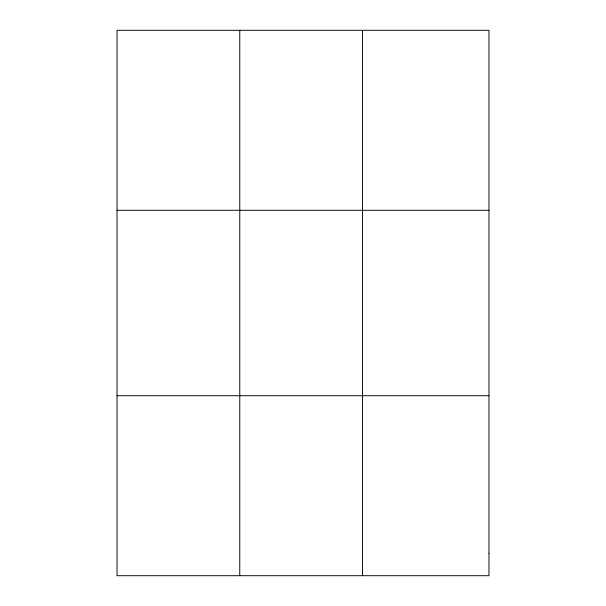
<?xml version="1.0" encoding="UTF-8"?>
<svg xmlns="http://www.w3.org/2000/svg" width="606" height="606" viewBox="0 0 606 606"><rect width="100%" height="100%" fill="white"/><g stroke="black" fill="none" stroke-linecap="round" stroke-linejoin="round"><path stroke-width="0.91" d="M239.771 30.3L239.771 575.7M362.509 30.3L362.509 575.7M117.034 210.282L488.966 210.282M117.034 395.718L488.966 395.718M488.966 553.202L488.966 575.7L117.034 575.7L117.034 30.3L488.966 30.3L488.966 553.202"/></g></svg>
